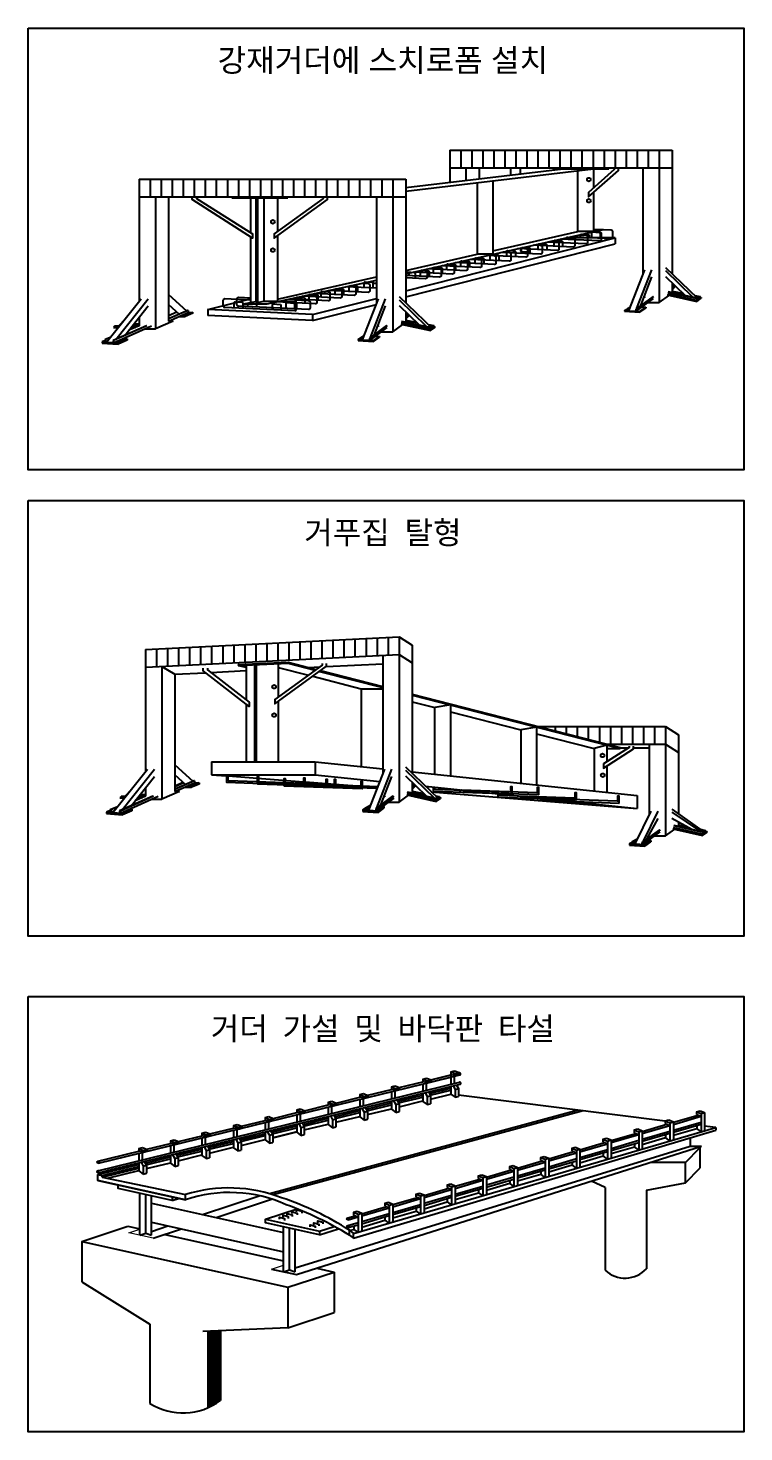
# Model space of a CAD drawing. Header units: millimetres. Extents: x 8626 to 77325, y 9583 to 52768.
# Drawn here: x 55289 to 77325, y 9583 to 52768 of the extents above; entities that cross this region are included whole.
import ezdxf
from ezdxf.enums import TextEntityAlignment as Align

# ---------------------------------------------------------------- set-up
doc = ezdxf.new("R2010")
doc.units = ezdxf.units.MM
doc.styles.add('T1', font='GulimChe.ttf')
doc.styles.add('TTLB-BIG', font='Gulim.ttf', dxfattribs={"height": 3})

msp = doc.modelspace()

# ---------------------------------------------------------------- linework, layer by layer
at = {"color": 4}
for p, q in [((68267, 49015), (75118, 49015)), ((68267, 49015), (68267, 48023)), ((68606, 49015), (68606, 48470)), ((68946, 49015), (68946, 48470)), ((69285, 49015), (69285, 48470)), ((69624, 49015), (69624, 48470)), ((69964, 49015), (69964, 48470)), ((70303, 49015), (70303, 48470)), ((70643, 49015), (70643, 48470)), ((70982, 49015), (70982, 48470)), ((71321, 49015), (71321, 48470)), ((71661, 49015), (71661, 48470)), ((72000, 49015), (72000, 48470)), ((72339, 49015), (72339, 48470)), ((72679, 49015), (72679, 48470)), ((73018, 49015), (73018, 48470)), ((73358, 49015), (73358, 48470)), ((73697, 49015), (73697, 48470)), ((74036, 49015), (74036, 48470)), ((74376, 49015), (74376, 48470)), ((74715, 49015), (74715, 48470)), ((75118, 49015), (75118, 45204)), ((66917, 47751), (72692, 48441)), ((66917, 47862), (71763, 48441)), ((68278, 48470), (75118, 48470)), ((68767, 48470), (68767, 48083)), ((69171, 48470), (69171, 48131)), ((70135, 48470), (70135, 48246)), ((70434, 48470), (70434, 48282)), ((71443, 48470), (71443, 48441)), ((71443, 48441), (73165, 48441)), ((72217, 46506), (72217, 48384)), ((72692, 48441), (72692, 47848)), ((73165, 48470), (73165, 48441)), ((74215, 48470), (74215, 45182)), ((74715, 48470), (74715, 44321)), ((58709, 48120), (66917, 48120)), ((58709, 48120), (58709, 44365)), ((59048, 48120), (59048, 47575)), ((59387, 48120), (59387, 47575)), ((59727, 48120), (59727, 47575)), ((60066, 48120), (60066, 47575)), ((60405, 48120), (60405, 47575)), ((60745, 48120), (60745, 47575)), ((61084, 48120), (61084, 47575)), ((61424, 48120), (61424, 47575)), ((61763, 48120), (61763, 47575)), ((62102, 48120), (62102, 47575)), ((62442, 48120), (62442, 47575)), ((62781, 48120), (62781, 47575)), ((63120, 48120), (63120, 47575)), ((63460, 48120), (63460, 47575)), ((63799, 48120), (63799, 47575)), ((64138, 48120), (64138, 47575)), ((64478, 48120), (64478, 47575)), ((64817, 48120), (64817, 47575)), ((65157, 48120), (65157, 47575)), ((65496, 48120), (65496, 47575)), ((65835, 48120), (65835, 47575)), ((66175, 48120), (66175, 47575)), ((66514, 48120), (66514, 47575)), ((66917, 48120), (66917, 44309)), ((69118, 48014), (69118, 45809)), ((69593, 48071), (69593, 45809)), ((58719, 47575), (66917, 47575)), ((59209, 47575), (59209, 43518)), ((59612, 47575), (59612, 43756)), ((61561, 47575), (61561, 47545)), ((61561, 47545), (63282, 47545)), ((62140, 47545), (62140, 46477)), ((62305, 47545), (62305, 44326)), ((62354, 47545), (62354, 44326)), ((62543, 47545), (62543, 44365)), ((62966, 47545), (62966, 46517)), ((63282, 47575), (63282, 47545)), ((66014, 47575), (66014, 44286)), ((66514, 47575), (66514, 43426)), ((72692, 47712), (72692, 46506)), ((62140, 46345), (62140, 44327)), ((62966, 46385), (62966, 44365)), ((66917, 45207), (73002, 46576)), ((66917, 44682), (73360, 46318)), ((69593, 45916), (72217, 46506)), ((73360, 46318), (71855, 46318)), ((72692, 46506), (72217, 46506)), ((72692, 46576), (73002, 46576)), ((73360, 46318), (73360, 46133)), ((66917, 44497), (73360, 46133)), ((66917, 45314), (69118, 45809)), ((69593, 45809), (69118, 45809)), ((74909, 45404), (75887, 44468)), ((62651, 44281), (66014, 45015)), ((62966, 44425), (66014, 45111)), ((73784, 44073), (74275, 45336)), ((74030, 44147), (74493, 45336)), ((74150, 44235), (74493, 45115)), ((74909, 45308), (75738, 44502)), ((74909, 45126), (75508, 44553)), ((75118, 44927), (75118, 44641)), ((59612, 44570), (60170, 44066)), ((66709, 44508), (67735, 43525)), ((74528, 44511), (73996, 44122)), ((74543, 44511), (74011, 44122)), ((74286, 44511), (74247, 44483)), ((74715, 44321), (75032, 44550)), ((74966, 44585), (75877, 44379)), ((74966, 44565), (75877, 44360)), ((74983, 44659), (75895, 44454)), ((74983, 44598), (75895, 44392)), ((74996, 44669), (75908, 44463)), ((75118, 44778), (75192, 44855)), ((75118, 44717), (75223, 44826)), ((75118, 44678), (75445, 44614)), ((75118, 44666), (75460, 44599)), ((75808, 44543), (75974, 44511)), ((75824, 44528), (75961, 44502)), ((75961, 44502), (75974, 44511)), ((75961, 44440), (75961, 44502)), ((75974, 44449), (75974, 44511)), ((75974, 44482), (76010, 44475)), ((57702, 43105), (58769, 44440)), ((57991, 43188), (58986, 44440)), ((58264, 43310), (58986, 44219)), ((59612, 44263), (59940, 43966)), ((60220, 44083), (60209, 44083)), ((60220, 44083), (60220, 44021)), ((60825, 44106), (62140, 44441)), ((64049, 43953), (60825, 44106)), ((60825, 44106), (60825, 43922)), ((61299, 44219), (61299, 44395)), ((61349, 44445), (62140, 44408)), ((63498, 44067), (61349, 44169)), ((61917, 44281), (62305, 44361)), ((61917, 44281), (62651, 44281)), ((62354, 44326), (62305, 44326)), ((62354, 44326), (62543, 44365)), ((62543, 44365), (62966, 44365)), ((63036, 44365), (63498, 44343)), ((63548, 44293), (63548, 44117)), ((64049, 43953), (66014, 44452)), ((64049, 43768), (66014, 44268)), ((65583, 43177), (66074, 44440)), ((65829, 43251), (66292, 44440)), ((65950, 43339), (66292, 44219)), ((66709, 44412), (67557, 43586)), ((66709, 44230), (67328, 43638)), ((73653, 44082), (73741, 44133)), ((73653, 44082), (74123, 44050)), ((73653, 44082), (73653, 44057)), ((73653, 44057), (74123, 44025)), ((73741, 44140), (73829, 44191)), ((73741, 44140), (73741, 44076)), ((73741, 44140), (73756, 44140)), ((73756, 44140), (73825, 44180)), ((73756, 44140), (73756, 44075)), ((73756, 44075), (73793, 44096)), ((73996, 44122), (73996, 44059)), ((73996, 44122), (74011, 44122)), ((74011, 44058), (74543, 44448)), ((74011, 44122), (74011, 44058)), ((74123, 44050), (74304, 44181)), ((74123, 44025), (74304, 44156)), ((74123, 44050), (74123, 44025)), ((74190, 44189), (74304, 44181)), ((74304, 44181), (74304, 44156)), ((74371, 44321), (74715, 44321)), ((75877, 44379), (76010, 44475)), ((75877, 44360), (76010, 44456)), ((75877, 44379), (75877, 44360)), ((75895, 44454), (75908, 44463)), ((75895, 44392), (75895, 44454)), ((75908, 44401), (75908, 44463)), ((75908, 44450), (75961, 44440)), ((75908, 44448), (75936, 44421)), ((76010, 44475), (76010, 44456)), ((58254, 43796), (58083, 43611)), ((58546, 43665), (58710, 43665)), ((58709, 43869), (58709, 43608)), ((59757, 43756), (59209, 43518)), ((59871, 44029), (59612, 43916)), ((59612, 43756), (59757, 43756)), ((59943, 43900), (60128, 43900)), ((59991, 43921), (60128, 43921)), ((60358, 44021), (60128, 43921)), ((60358, 44000), (60128, 43900)), ((60128, 43921), (60128, 43900)), ((60220, 44021), (60358, 44021)), ((60358, 44021), (60358, 44000)), ((64049, 43768), (60825, 43922)), ((64049, 43953), (64049, 43768)), ((66514, 43426), (66822, 43648)), ((66761, 43682), (67677, 43483)), ((66761, 43661), (67677, 43463)), ((66774, 43743), (67690, 43545)), ((66774, 43692), (67690, 43493)), ((66787, 43752), (67703, 43553)), ((66917, 44031), (66917, 43724)), ((66917, 43882), (66991, 43960)), ((66917, 43821), (67022, 43931)), ((66917, 43785), (67239, 43722)), ((66917, 43774), (67254, 43708)), ((67603, 43652), (67776, 43618)), ((67617, 43638), (67764, 43609)), ((67764, 43609), (67776, 43618)), ((67776, 43555), (67776, 43618)), ((57821, 43254), (57663, 43186)), ((57663, 43186), (57663, 43108)), ((57663, 43186), (57676, 43186)), ((57814, 43246), (57676, 43186)), ((57676, 43186), (57676, 43107)), ((58931, 43608), (57914, 43153)), ((57955, 43566), (57919, 43557)), ((57919, 43557), (58062, 43557)), ((57919, 43557), (57919, 43552)), ((57919, 43552), (58059, 43552)), ((58941, 43608), (57924, 43153)), ((57924, 43090), (59086, 43608)), ((57955, 43611), (58106, 43611)), ((57955, 43611), (57955, 43566)), ((57955, 43566), (58070, 43566)), ((58345, 43205), (58060, 43081)), ((58203, 43214), (58345, 43205)), ((58345, 43205), (58345, 43167)), ((58709, 43608), (58392, 43470)), ((58457, 43552), (58580, 43552)), ((58460, 43557), (58590, 43557)), ((58468, 43566), (58612, 43566)), ((58504, 43611), (58709, 43611)), ((58885, 43518), (59209, 43518)), ((65452, 43186), (65517, 43224)), ((65452, 43186), (65923, 43154)), ((65452, 43186), (65452, 43158)), ((65517, 43232), (65629, 43296)), ((65517, 43232), (65517, 43182)), ((65517, 43232), (65529, 43232)), ((65529, 43232), (65625, 43286)), ((65529, 43232), (65529, 43181)), ((65529, 43181), (65600, 43221)), ((66327, 43616), (65795, 43226)), ((65795, 43226), (65795, 43163)), ((65795, 43226), (65808, 43226)), ((66340, 43616), (65808, 43226)), ((65808, 43162), (66340, 43552)), ((65808, 43226), (65808, 43162)), ((65922, 43126), (66103, 43257)), ((65923, 43154), (66103, 43285)), ((65987, 43293), (66103, 43285)), ((66085, 43616), (66046, 43587)), ((66103, 43285), (66103, 43257)), ((66168, 43426), (66514, 43426)), ((67677, 43483), (67809, 43579)), ((67677, 43463), (67809, 43559)), ((67677, 43483), (67677, 43463)), ((67690, 43545), (67703, 43553)), ((67690, 43493), (67690, 43545)), ((67700, 43559), (67764, 43547)), ((67703, 43502), (67703, 43553)), ((67764, 43547), (67764, 43609)), ((67776, 43585), (67809, 43579)), ((67809, 43579), (67809, 43559)), ((57663, 43154), (57572, 43114)), ((57572, 43114), (58060, 43081)), ((57572, 43114), (57572, 43076)), ((57572, 43076), (58060, 43043)), ((57717, 43125), (57676, 43107)), ((57914, 43153), (57914, 43091)), ((57914, 43153), (57924, 43153)), ((57924, 43153), (57924, 43090)), ((58345, 43167), (58060, 43043)), ((58060, 43081), (58060, 43043)), ((65452, 43158), (65923, 43126)), ((65923, 43154), (65923, 43126)), ((58904, 33650), (66710, 34045)), ((59922, 33702), (59922, 33156)), ((60262, 33719), (60262, 33174)), ((60601, 33736), (60601, 33191)), ((60941, 33753), (60941, 33208)), ((61280, 33770), (61280, 33225)), ((61619, 33787), (61619, 33242)), ((61959, 33805), (61959, 33259)), ((62298, 33822), (62298, 33277)), ((62637, 33839), (62637, 33294)), ((62977, 33856), (62977, 33311)), ((63316, 33873), (63316, 33328)), ((63656, 33890), (63656, 33345)), ((63995, 33907), (63995, 33362)), ((64334, 33925), (64334, 33379)), ((64674, 33942), (64674, 33397)), ((65013, 33959), (65013, 33414)), ((65352, 33976), (65352, 33431)), ((65692, 33993), (65692, 33448)), ((66031, 34010), (66031, 33465)), ((66371, 34027), (66371, 33482)), ((66710, 34045), (66710, 33105)), ((66710, 34045), (67113, 33786)), ((67113, 33786), (67113, 29839)), ((58904, 33650), (58904, 29896)), ((58915, 33105), (66710, 33500)), ((59244, 33650), (59244, 33122)), ((59583, 33650), (59583, 33139)), ((61760, 33191), (63294, 33259)), ((63294, 33259), (63294, 33229)), ((63294, 33259), (64157, 33037)), ((66210, 33474), (66210, 29817)), ((66710, 33500), (67113, 33241)), ((59404, 33130), (59404, 29049)), ((59404, 33130), (59808, 32891)), ((59808, 32891), (60744, 32939)), ((59808, 32891), (59808, 29287)), ((60913, 32947), (61999, 33002)), ((61760, 33161), (63294, 33229)), ((61760, 33191), (61760, 33161)), ((61760, 33161), (61999, 33106)), ((61999, 33172), (61999, 32110)), ((62262, 33183), (62262, 30200)), ((62311, 33186), (62311, 30200)), ((62990, 33217), (62990, 32193)), ((62990, 33101), (63917, 32863)), ((63295, 33229), (64127, 33015)), ((63916, 33099), (64282, 33117)), ((64052, 32828), (65541, 32446)), ((64263, 32980), (66210, 32480)), ((64293, 33002), (66210, 32510)), ((64466, 33127), (66210, 33215)), ((66710, 33105), (66710, 28956)), ((65541, 32446), (65541, 30052)), ((65541, 32446), (66210, 32446)), ((61999, 31978), (61999, 30200)), ((62990, 32060), (62990, 30200)), ((67113, 32278), (73516, 30633)), ((67113, 32248), (73516, 30603)), ((67113, 32042), (67808, 31863)), ((68295, 31945), (67807, 31863)), ((67808, 29815), (67808, 31863)), ((68295, 31945), (68295, 29764)), ((68295, 31738), (70454, 31183)), ((70942, 31265), (70454, 31183)), ((70454, 31183), (70454, 29538)), ((70942, 31265), (70942, 29487)), ((70975, 31285), (74911, 31285)), ((71517, 31285), (71517, 31146)), ((71856, 31285), (71856, 31059)), ((72196, 31285), (72196, 30972)), ((72535, 31285), (72535, 30885)), ((72875, 31285), (72875, 30797)), ((73214, 31285), (73214, 30741)), ((73553, 31285), (73553, 30741)), ((73893, 31285), (73893, 30741)), ((74232, 31285), (74232, 30741)), ((74571, 31285), (74571, 30741)), ((74911, 31285), (74911, 30741)), ((74911, 31285), (75314, 31031)), ((70942, 31058), (72712, 30603)), ((73102, 30709), (72712, 30603)), ((73095, 30741), (74911, 30741)), ((73102, 30709), (73102, 30197)), ((74411, 30741), (74411, 28555)), ((74911, 30741), (74911, 27917)), ((74911, 30741), (75314, 30486)), ((75314, 31031), (75314, 28597)), ((72712, 30603), (72712, 29302)), ((73102, 30603), (73516, 30603)), ((73516, 30603), (73516, 30633)), ((73516, 30627), (73780, 30627)), ((73926, 30627), (74411, 30627)), ((57897, 28635), (58964, 29971)), ((58187, 28718), (59182, 29971)), ((59808, 30101), (60364, 29598)), ((60940, 30200), (60940, 29800)), ((60940, 30200), (64122, 30200)), ((60940, 29800), (64122, 29800)), ((60940, 29800), (61398, 29765)), ((64122, 30200), (64122, 29800)), ((64122, 30200), (66210, 29982)), ((64122, 29800), (66122, 29591)), ((65778, 28708), (66270, 29971)), ((66025, 28781), (66488, 29971)), ((66904, 30039), (67931, 29056)), ((66904, 29943), (67777, 29094)), ((67113, 29887), (74040, 29163)), ((73102, 30066), (73102, 29261)), ((58470, 28853), (59182, 29750)), ((58904, 29400), (58904, 29139)), ((59808, 29794), (60134, 29499)), ((60067, 29560), (59808, 29447)), ((60082, 29546), (59808, 29426)), ((60100, 29414), (60324, 29414)), ((60186, 29452), (60324, 29452)), ((60554, 29551), (60324, 29452)), ((60554, 29514), (60324, 29414)), ((60324, 29452), (60324, 29414)), ((60416, 29614), (60400, 29614)), ((60416, 29614), (60416, 29551)), ((60416, 29551), (60554, 29551)), ((60554, 29551), (60554, 29514)), ((61448, 29761), (63772, 29581)), ((63822, 29578), (66050, 29406)), ((66145, 28870), (66488, 29750)), ((66904, 29761), (67548, 29146)), ((67113, 29562), (67113, 29244)), ((67113, 29413), (67187, 29490)), ((67113, 29352), (67217, 29461)), ((67525, 29444), (74040, 28763)), ((59127, 29139), (58109, 28684)), ((58151, 29097), (58115, 29087)), ((58115, 29087), (58258, 29087)), ((58151, 29142), (58302, 29142)), ((58151, 29142), (58151, 29097)), ((58151, 29097), (58266, 29097)), ((58450, 29327), (58279, 29142)), ((58904, 29139), (58587, 29001)), ((58663, 29097), (58808, 29097)), ((58699, 29142), (58904, 29142)), ((58742, 29196), (58906, 29196)), ((59095, 29049), (59404, 29049)), ((59952, 29287), (59404, 29049)), ((59808, 29287), (59952, 29287)), ((66522, 29146), (65991, 28756)), ((66545, 29145), (66014, 28755)), ((66545, 29082), (66014, 28692)), ((66281, 29146), (66242, 29118)), ((66374, 28956), (66710, 28956)), ((66710, 28956), (67004, 29169)), ((66944, 29208), (67856, 29002)), ((66944, 29182), (67856, 28977)), ((66953, 29267), (67865, 29062)), ((66953, 29215), (67865, 29009)), ((66966, 29277), (67878, 29071)), ((67113, 29290), (67469, 29221)), ((67113, 29278), (67485, 29206)), ((67699, 29278), (74040, 28763)), ((67833, 29150), (67943, 29128)), ((67848, 29135), (67931, 29119)), ((67856, 29002), (67989, 29098)), ((67856, 28977), (67989, 29073)), ((67856, 29002), (67856, 28977)), ((67865, 29062), (67878, 29071)), ((67865, 29009), (67865, 29062)), ((67878, 29018), (67878, 29071)), ((67931, 29119), (67943, 29128)), ((67931, 29056), (67931, 29119)), ((67943, 29066), (67943, 29128)), ((67943, 29106), (67989, 29098)), ((67989, 29098), (67989, 29073)), ((74040, 29163), (74040, 28763)), ((57815, 28694), (57709, 28648)), ((57709, 28648), (58198, 28615)), ((57709, 28648), (57709, 28602)), ((57709, 28602), (58198, 28569)), ((58041, 28816), (57815, 28718)), ((57815, 28718), (57815, 28641)), ((57815, 28718), (57838, 28716)), ((58028, 28799), (57838, 28716)), ((57838, 28716), (57838, 28639)), ((57934, 28681), (57838, 28639)), ((58109, 28684), (58109, 28621)), ((58109, 28684), (58132, 28682)), ((58482, 28739), (58198, 28615)), ((58482, 28693), (58198, 28569)), ((58198, 28615), (58198, 28569)), ((58410, 28744), (58482, 28739)), ((58482, 28739), (58482, 28693)), ((65591, 28721), (65679, 28771)), ((65591, 28721), (66062, 28689)), ((65591, 28721), (65591, 28671)), ((65591, 28671), (66062, 28639)), ((65679, 28781), (65844, 28875)), ((65679, 28781), (65679, 28715)), ((65679, 28781), (65702, 28780)), ((65702, 28780), (65836, 28856)), ((65702, 28780), (65702, 28713)), ((65702, 28713), (65803, 28771)), ((65991, 28756), (65991, 28694)), ((65991, 28756), (66014, 28755)), ((66014, 28755), (66014, 28692)), ((66062, 28689), (66243, 28820)), ((66062, 28639), (66243, 28770)), ((66062, 28689), (66062, 28639)), ((66192, 28823), (66243, 28820)), ((66243, 28820), (66243, 28770)), ((73975, 27669), (74471, 28677)), ((74235, 27753), (74689, 28677)), ((75105, 28745), (76131, 28017)), ((75105, 28649), (75960, 28069)), ((74723, 28107), (74187, 27718)), ((74744, 28106), (74208, 27716)), ((74347, 27834), (74689, 28456)), ((74911, 27917), (75193, 28121)), ((75105, 28467), (75726, 28121)), ((75139, 28165), (76051, 27959)), ((75139, 28133), (76051, 27928)), ((75153, 28237), (76065, 28031)), ((75153, 28174), (76065, 27969)), ((75167, 28247), (76079, 28042)), ((75314, 28351), (75314, 28214)), ((75314, 28256), (75581, 28202)), ((75314, 28245), (75612, 28185)), ((75986, 28120), (76144, 28088)), ((76008, 28105), (76131, 28080)), ((76131, 28080), (76144, 28088)), ((76131, 28017), (76131, 28080)), ((76144, 28026), (76144, 28088)), ((73802, 27681), (73889, 27730)), ((73802, 27681), (74273, 27649)), ((73802, 27681), (73802, 27637)), ((73889, 27741), (74057, 27837)), ((73889, 27741), (73889, 27675)), ((73889, 27741), (73909, 27739)), ((73909, 27739), (74048, 27819)), ((73909, 27739), (73909, 27674)), ((73909, 27674), (74003, 27727)), ((74187, 27718), (74187, 27655)), ((74187, 27718), (74208, 27716)), ((74208, 27654), (74744, 28043)), ((74208, 27716), (74208, 27654)), ((74273, 27649), (74454, 27780)), ((74273, 27605), (74454, 27736)), ((74273, 27649), (74273, 27605)), ((74388, 27784), (74454, 27780)), ((74454, 27780), (74454, 27736)), ((74571, 27917), (74911, 27917)), ((76051, 27959), (76184, 28055)), ((76051, 27928), (76184, 28024)), ((76051, 27959), (76051, 27928)), ((76065, 28031), (76079, 28042)), ((76065, 27969), (76065, 28031)), ((76079, 27979), (76079, 28042)), ((76144, 28062), (76184, 28055)), ((76184, 28055), (76184, 28024)), ((73802, 27637), (74273, 27605)), ((57440, 17619), (68573, 20339)), ((57459, 17850), (68304, 20500)), ((66717, 20176), (67486, 20364)), ((67443, 20437), (67555, 20468)), ((67443, 20437), (67443, 20354)), ((67443, 20437), (67583, 20380)), ((67486, 20364), (67583, 20324)), ((67546, 20315), (68583, 20568)), ((67546, 20315), (67546, 20088)), ((67555, 20468), (67695, 20410)), ((67583, 20380), (67695, 20410)), ((67583, 20380), (67583, 20324)), ((67583, 20324), (67695, 20355)), ((67688, 20413), (68368, 20580)), ((67688, 20413), (68304, 20564)), ((67695, 20410), (67695, 20355)), ((68304, 20662), (68416, 20693)), ((68304, 20662), (68444, 20604)), ((68368, 20580), (68444, 20549)), ((68407, 20525), (68407, 20298)), ((68416, 20693), (68555, 20635)), ((68444, 20604), (68555, 20635)), ((68444, 20604), (68444, 20549)), ((68444, 20549), (68555, 20579)), ((68555, 20635), (68555, 20579)), ((68555, 20625), (68567, 20628)), ((64774, 19701), (65543, 19889)), ((65501, 19962), (65613, 19993)), ((65501, 19962), (65501, 19879)), ((65501, 19962), (65640, 19905)), ((65543, 19889), (65640, 19849)), ((65613, 19993), (65752, 19936)), ((65640, 19905), (65752, 19936)), ((65640, 19905), (65640, 19849)), ((65640, 19849), (65752, 19880)), ((65745, 19939), (66514, 20127)), ((65752, 19936), (65752, 19880)), ((66472, 20200), (66584, 20231)), ((66472, 20200), (66472, 20116)), ((66472, 20200), (66612, 20142)), ((66472, 20052), (66472, 19826)), ((66514, 20127), (66612, 20086)), ((66575, 20077), (66575, 19851)), ((66584, 20231), (66724, 20173)), ((66612, 20142), (66724, 20173)), ((66612, 20142), (66612, 20086)), ((66612, 20086), (66724, 20117)), ((66668, 19753), (67443, 19943)), ((66697, 19702), (67443, 19884)), ((66724, 20173), (66724, 20117)), ((67443, 20290), (67443, 20063)), ((67443, 19999), (67443, 19750)), ((67508, 20015), (67576, 19896)), ((67576, 19896), (67679, 19921)), ((67576, 19896), (67576, 19651)), ((67611, 20040), (67679, 19921)), ((67639, 19991), (68304, 20153)), ((67669, 19939), (68304, 20095)), ((67679, 19821), (68305, 19974)), ((67679, 19921), (67679, 19676)), ((68304, 19974), (68437, 19876)), ((68376, 20227), (68437, 20121)), ((68437, 20121), (68539, 20146)), ((68437, 20121), (68437, 19876)), ((68437, 19876), (68539, 19901)), ((68479, 20252), (68539, 20146)), ((68539, 20146), (68539, 19901)), ((74905, 19142), (68539, 19940)), ((72218, 19479), (62725, 16910)), ((72379, 19459), (62836, 16876)), ((63558, 19488), (63670, 19519)), ((63558, 19488), (63558, 19404)), ((63558, 19488), (63697, 19430)), ((63670, 19519), (63809, 19461)), ((63697, 19430), (63809, 19461)), ((63802, 19464), (64571, 19652)), ((63809, 19461), (63809, 19405)), ((64529, 19725), (64641, 19756)), ((64529, 19725), (64529, 19642)), ((64529, 19725), (64669, 19667)), ((64529, 19578), (64529, 19351)), ((64571, 19652), (64669, 19612)), ((64632, 19603), (64632, 19376)), ((64641, 19756), (64781, 19698)), ((64669, 19667), (64781, 19698)), ((64669, 19667), (64669, 19612)), ((64669, 19612), (64781, 19643)), ((64725, 19279), (65501, 19468)), ((64781, 19698), (64781, 19643)), ((65501, 19815), (65501, 19588)), ((65501, 19524), (65501, 19275)), ((65566, 19540), (65633, 19422)), ((65603, 19840), (65603, 19613)), ((65633, 19422), (65736, 19447)), ((65668, 19565), (65736, 19447)), ((65696, 19516), (66472, 19706)), ((65726, 19465), (66472, 19647)), ((65736, 19346), (66472, 19526)), ((65736, 19447), (65736, 19202)), ((66472, 19762), (66472, 19512)), ((66472, 19512), (66605, 19414)), ((66537, 19777), (66605, 19659)), ((66605, 19659), (66708, 19684)), ((66605, 19659), (66605, 19414)), ((66605, 19414), (66708, 19439)), ((66640, 19803), (66708, 19684)), ((66708, 19584), (67443, 19763)), ((66708, 19684), (66708, 19439)), ((67443, 19750), (67576, 19651)), ((67576, 19651), (67679, 19676)), ((75864, 19434), (75976, 19465)), ((75864, 19434), (75864, 19351)), ((75864, 19434), (76004, 19377)), ((75976, 19465), (76116, 19408)), ((61615, 19013), (61727, 19044)), ((61615, 19013), (61615, 18929)), ((61615, 19013), (61755, 18955)), ((61727, 19044), (61867, 18986)), ((61859, 18989), (62629, 19177)), ((62586, 19250), (62698, 19281)), ((62586, 19250), (62586, 19167)), ((62586, 19250), (62726, 19193)), ((62586, 19103), (62586, 18876)), ((62629, 19177), (62726, 19137)), ((62689, 19128), (62689, 18901)), ((62698, 19281), (62838, 19224)), ((62726, 19193), (62838, 19224)), ((62726, 19193), (62726, 19137)), ((62726, 19137), (62838, 19168)), ((62831, 19227), (63600, 19415)), ((62838, 19224), (62838, 19168)), ((63558, 19340), (63558, 19113)), ((63558, 19050), (63558, 18800)), ((63600, 19415), (63697, 19374)), ((63623, 19065), (63690, 18947)), ((63661, 19365), (63661, 19139)), ((63697, 19430), (63697, 19374)), ((63697, 19374), (63809, 19405)), ((63726, 19091), (63793, 18972)), ((63754, 19041), (64529, 19231)), ((63783, 18990), (64529, 19172)), ((63793, 18872), (64529, 19051)), ((64529, 19287), (64529, 19038)), ((64529, 19038), (64662, 18939)), ((64594, 19303), (64662, 19184)), ((64662, 19184), (64765, 19209)), ((64662, 19184), (64662, 18939)), ((64697, 19328), (64765, 19209)), ((64754, 19227), (65501, 19410)), ((64765, 19109), (65501, 19289)), ((64765, 19209), (64765, 18964)), ((65501, 19275), (65633, 19177)), ((65633, 19422), (65633, 19177)), ((65633, 19177), (65736, 19202)), ((74197, 18827), (74954, 19049)), ((74197, 18763), (75044, 19012)), ((74905, 19153), (75017, 19184)), ((74905, 19153), (74905, 19069)), ((74905, 19153), (75044, 19095)), ((74905, 19069), (75044, 19012)), ((75017, 19184), (75156, 19126)), ((75044, 19095), (75156, 19126)), ((75156, 19108), (75913, 19330)), ((75156, 19044), (76004, 19293)), ((75156, 18868), (76004, 19116)), ((75161, 19110), (75156, 19110)), ((75156, 18804), (76004, 19052)), ((75864, 19351), (76004, 19293)), ((76004, 19377), (76116, 19408)), ((59917, 18514), (60686, 18702)), ((60643, 18776), (60755, 18807)), ((60643, 18776), (60643, 18692)), ((60643, 18776), (60783, 18718)), ((60643, 18628), (60643, 18401)), ((60686, 18702), (60783, 18662)), ((60746, 18653), (60746, 18427)), ((60755, 18807), (60895, 18749)), ((60783, 18718), (60895, 18749)), ((60783, 18718), (60783, 18662)), ((60783, 18662), (60895, 18693)), ((60888, 18752), (61657, 18940)), ((60895, 18749), (60895, 18693)), ((61615, 18865), (61615, 18639)), ((61615, 18575), (61615, 18326)), ((61657, 18940), (61755, 18900)), ((61680, 18591), (61748, 18472)), ((61718, 18891), (61718, 18664)), ((61755, 18955), (61867, 18986)), ((61755, 18955), (61755, 18900)), ((61755, 18900), (61867, 18930)), ((61783, 18616), (61851, 18497)), ((61811, 18567), (62586, 18756)), ((61840, 18515), (62586, 18698)), ((61851, 18397), (62586, 18577)), ((61867, 18986), (61867, 18930)), ((62586, 18812), (62586, 18563)), ((62651, 18828), (62719, 18709)), ((62719, 18709), (62822, 18735)), ((62719, 18709), (62719, 18465)), ((62754, 18853), (62822, 18735)), ((62782, 18804), (63558, 18994)), ((62812, 18753), (63558, 18935)), ((62822, 18634), (63558, 18814)), ((63558, 18814), (62822, 18634)), ((62822, 18735), (62822, 18490)), ((63558, 18800), (63690, 18702)), ((63690, 18947), (63793, 18972)), ((63690, 18947), (63690, 18702)), ((63690, 18702), (63793, 18727)), ((63793, 18972), (63793, 18727)), ((64662, 18939), (64765, 18964)), ((65312, 15687), (76465, 18946)), ((65312, 15538), (76465, 18867)), ((72986, 18590), (73097, 18621)), ((72986, 18590), (72986, 18506)), ((72986, 18590), (73125, 18532)), ((73097, 18621), (73237, 18563)), ((73237, 18545), (73994, 18767)), ((73237, 18481), (74085, 18730)), ((73945, 18871), (74057, 18902)), ((73945, 18871), (73945, 18788)), ((73945, 18871), (74085, 18814)), ((73945, 18788), (74085, 18730)), ((74057, 18902), (74197, 18845)), ((74085, 18814), (74197, 18845)), ((74197, 18586), (75044, 18835)), ((74197, 18522), (75044, 18771)), ((74912, 18628), (74197, 18418)), ((74912, 18628), (75044, 18530)), ((75871, 18910), (75156, 18700)), ((75671, 18630), (75671, 18370)), ((75871, 18910), (76004, 18811)), ((76465, 18946), (76116, 18990)), ((76465, 18946), (76465, 18867)), ((58701, 18301), (58813, 18332)), ((58701, 18301), (58840, 18243)), ((58701, 18301), (58701, 18217)), ((58701, 18153), (58701, 17927)), ((58743, 18228), (58840, 18188)), ((58804, 18179), (58804, 17952)), ((58813, 18332), (58952, 18274)), ((58840, 18243), (58952, 18274)), ((58840, 18243), (58840, 18188)), ((58840, 18188), (58952, 18218)), ((58945, 18277), (59714, 18465)), ((58952, 18274), (58952, 18218)), ((59672, 18538), (59784, 18569)), ((59672, 18538), (59672, 18455)), ((59672, 18538), (59812, 18481)), ((59672, 18391), (59672, 18164)), ((59714, 18465), (59812, 18425)), ((59775, 18416), (59775, 18189)), ((59784, 18569), (59924, 18512)), ((59812, 18481), (59924, 18512)), ((59812, 18481), (59812, 18425)), ((59812, 18425), (59924, 18456)), ((59840, 18141), (59908, 18022)), ((59868, 18092), (60643, 18281)), ((59897, 18041), (60643, 18223)), ((59924, 18512), (59924, 18456)), ((60643, 18337), (60643, 18088)), ((60708, 18353), (60776, 18235)), ((60776, 18235), (60879, 18260)), ((60776, 18235), (60776, 17990)), ((60811, 18378), (60879, 18260)), ((60839, 18329), (61615, 18519)), ((60869, 18278), (61615, 18460)), ((60879, 18160), (61615, 18339)), ((60879, 18260), (60879, 18015)), ((61615, 18326), (61748, 18227)), ((61748, 18472), (61851, 18497)), ((61748, 18472), (61748, 18227)), ((61748, 18227), (61851, 18252)), ((61851, 18497), (61851, 18252)), ((62586, 18563), (62719, 18465)), ((62719, 18465), (62822, 18490)), ((63512, 14627), (75671, 18370)), ((63557, 14421), (76020, 18370)), ((71318, 17982), (72075, 18205)), ((71318, 17919), (72166, 18167)), ((72026, 18308), (72138, 18339)), ((72026, 18308), (72026, 18225)), ((72026, 18308), (72166, 18251)), ((72026, 18225), (72166, 18167)), ((72138, 18339), (72278, 18282)), ((72166, 18251), (72278, 18282)), ((72278, 18264), (73035, 18486)), ((72278, 18200), (73125, 18449)), ((72278, 18023), (73125, 18272)), ((72278, 17959), (73125, 18208)), ((72986, 18506), (73125, 18449)), ((73125, 18532), (73237, 18563)), ((73237, 18305), (74085, 18553)), ((73237, 18241), (74085, 18489)), ((73952, 18347), (73237, 18137)), ((73952, 18347), (74085, 18248)), ((75530, 17874), (75968, 18317)), ((75671, 18370), (76020, 18370)), ((75968, 18317), (75851, 18317)), ((75968, 18317), (75968, 17692)), ((57442, 17499), (58701, 17807)), ((57570, 17472), (58701, 17748)), ((58701, 17863), (58701, 17613)), ((58766, 17879), (58833, 17760)), ((58766, 17879), (58833, 17760)), ((58833, 17760), (58936, 17785)), ((58833, 17760), (58936, 17785)), ((58833, 17760), (58833, 17515)), ((58868, 17904), (58936, 17785)), ((58868, 17904), (58936, 17785)), ((58897, 17855), (59672, 18044)), ((58926, 17803), (59672, 17986)), ((58936, 17685), (59672, 17865)), ((58936, 17785), (58936, 17540)), ((59672, 18100), (59672, 17851)), ((59672, 17851), (59805, 17752)), ((59737, 18116), (59805, 17997)), ((59805, 17997), (59908, 18022)), ((59805, 17997), (59805, 17752)), ((59805, 17752), (59908, 17778)), ((59908, 17922), (60643, 18102)), ((59908, 18022), (59908, 17778)), ((60643, 18088), (60776, 17990)), ((60776, 17990), (60879, 18015)), ((70107, 17745), (70219, 17776)), ((70107, 17745), (70107, 17662)), ((70107, 17745), (70246, 17688)), ((70219, 17776), (70358, 17719)), ((70246, 17688), (70358, 17719)), ((70358, 17701), (71115, 17923)), ((70358, 17637), (71206, 17886)), ((70358, 17460), (71206, 17709)), ((71066, 18027), (71178, 18058)), ((71066, 18027), (71066, 17943)), ((71066, 18027), (71206, 17969)), ((71066, 17943), (71206, 17886)), ((71178, 18058), (71318, 18000)), ((71206, 17969), (71318, 18000)), ((71318, 17742), (72166, 17990)), ((71318, 17678), (72166, 17926)), ((72033, 17784), (71318, 17574)), ((72033, 17784), (72166, 17685)), ((72992, 18065), (72278, 17855)), ((72992, 18065), (73125, 17967)), ((75530, 17874), (74452, 17874)), ((75530, 17249), (75530, 17874)), ((57442, 17320), (57442, 17499)), ((57442, 17499), (57571, 17472)), ((57571, 17423), (58702, 17700)), ((57571, 17423), (57571, 17472)), ((57571, 17423), (60136, 16882)), ((57730, 17390), (58701, 17627)), ((58701, 17613), (58833, 17515)), ((58833, 17515), (58936, 17540)), ((68439, 17138), (69196, 17360)), ((68439, 17074), (69287, 17323)), ((69147, 17464), (69259, 17495)), ((69147, 17464), (69147, 17380)), ((69147, 17464), (69287, 17406)), ((69147, 17380), (69287, 17323)), ((69259, 17495), (69399, 17437)), ((69287, 17406), (69399, 17437)), ((69399, 17419), (70156, 17642)), ((69399, 17356), (70246, 17604)), ((69399, 17179), (70246, 17427)), ((69399, 17115), (70246, 17363)), ((70107, 17662), (70246, 17604)), ((70358, 17396), (71206, 17645)), ((71073, 17502), (70358, 17292)), ((71073, 17502), (71206, 17404)), ((73057, 17103), (72629, 17296)), ((75530, 17249), (75968, 17692)), ((58729, 15828), (58729, 16923)), ((58913, 15693), (58913, 16882)), ((59084, 15634), (59084, 16844)), ((60136, 16721), (60136, 16882)), ((60664, 16272), (62408, 16848)), ((67228, 16901), (67340, 16932)), ((67228, 16901), (67228, 16817)), ((67228, 16901), (67368, 16843)), ((67340, 16932), (67480, 16874)), ((67368, 16843), (67480, 16874)), ((67480, 16857), (68237, 17079)), ((67480, 16793), (68327, 17041)), ((67480, 16616), (68327, 16864)), ((68188, 17182), (68300, 17213)), ((68188, 17182), (68188, 17099)), ((68188, 17182), (68327, 17125)), ((68188, 17099), (68327, 17041)), ((68300, 17213), (68439, 17156)), ((68327, 17125), (68439, 17156)), ((68439, 16897), (69287, 17146)), ((68439, 16833), (69287, 17082)), ((68439, 16729), (69154, 16939)), ((69154, 16939), (69287, 16841)), ((70114, 17221), (69399, 17011)), ((70114, 17221), (70246, 17122)), ((73057, 17103), (73057, 14559)), ((74322, 17017), (75530, 17249)), ((74322, 17017), (74322, 14602)), ((58729, 15633), (58729, 16836)), ((59084, 16623), (63157, 15718)), ((59723, 16703), (59922, 16768)), ((61077, 16180), (62787, 16746)), ((62602, 16123), (63572, 16444)), ((65561, 16294), (66318, 16516)), ((65561, 16230), (66408, 16478)), ((66269, 16619), (66380, 16650)), ((66269, 16619), (66269, 16536)), ((66269, 16619), (66408, 16562)), ((66269, 16536), (66408, 16478)), ((66380, 16650), (66520, 16593)), ((66408, 16562), (66520, 16593)), ((66520, 16575), (67277, 16797)), ((66520, 16511), (67368, 16760)), ((66520, 16334), (67368, 16583)), ((66520, 16270), (67368, 16519)), ((67228, 16817), (67368, 16760)), ((67480, 16552), (68327, 16801)), ((67480, 16448), (68195, 16658)), ((68195, 16658), (68327, 16559)), ((59084, 16033), (63157, 15127)), ((65136, 16171), (65358, 16234)), ((65136, 15930), (65449, 16020)), ((65142, 16109), (65449, 16197)), ((65309, 16338), (65421, 16369)), ((65309, 16338), (65309, 16254)), ((65309, 16338), (65449, 16280)), ((65309, 16254), (65449, 16197)), ((65421, 16369), (65561, 16311)), ((65449, 16280), (65561, 16311)), ((65561, 16053), (66408, 16301)), ((65561, 15989), (66408, 16238)), ((65561, 15885), (66275, 16095)), ((66275, 16095), (66408, 15996)), ((66520, 16167), (67235, 16376)), ((67235, 16376), (67368, 16278)), ((56941, 15442), (58358, 15911)), ((56941, 15442), (58358, 15911)), ((58358, 15911), (58729, 15828)), ((58358, 15911), (58729, 15828)), ((58729, 15633), (58913, 15693)), ((58913, 15693), (59084, 15634)), ((59084, 15750), (59596, 15919)), ((59141, 15541), (60008, 15827)), ((59495, 15658), (63157, 14844)), ((63157, 14509), (63157, 15890)), ((63341, 14570), (63341, 15849)), ((63512, 14511), (63512, 15811)), ((64263, 15754), (64716, 15904)), ((64263, 15644), (64841, 15835)), ((65142, 15868), (65449, 15956)), ((65179, 15785), (65316, 15813)), ((65179, 15785), (65312, 15687)), ((65179, 15636), (65179, 15785)), ((65179, 15636), (65312, 15538)), ((65312, 15538), (65312, 15687)), ((65316, 15813), (65449, 15715)), ((56941, 15442), (63290, 14031)), ((56941, 15442), (56941, 14197)), ((56941, 15442), (63290, 14031)), ((62783, 14593), (63557, 14421)), ((63157, 14509), (63341, 14570)), ((63290, 14031), (64708, 14499)), ((63341, 14570), (63512, 14511)), ((64177, 14617), (64708, 14499)), ((64708, 14499), (64708, 13254)), ((64708, 14499), (64708, 13254)), ((56941, 14197), (59040, 12898)), ((63290, 14031), (63290, 12786)), ((63290, 12786), (64708, 13254)), ((59040, 12898), (59040, 10459)), ((63290, 12786), (60671, 12667)), ((60822, 12674), (60822, 10326)), ((60869, 12676), (60869, 10346)), ((60910, 12679), (60910, 10366)), ((60957, 12681), (60957, 10389)), ((61001, 12683), (61001, 10413)), ((61049, 12684), (61049, 10440)), ((61096, 12687), (61096, 10469)), ((61137, 12690), (61137, 10495)), ((61187, 12694), (61187, 10529)), ((61209, 12692), (61209, 10545))]:
    msp.add_line(p, q, dxfattribs=at)
at = {"color": 4, "lineweight": 0}
for p, q in [((68305, 19974), (67679, 19821)), ((68437, 19876), (68305, 19974)), ((68539, 19901), (68437, 19876)), ((68539, 19940), (68539, 19901)), ((66472, 19526), (65736, 19346)), ((66472, 19512), (66472, 19526)), ((66605, 19414), (66472, 19512)), ((66708, 19439), (66605, 19414)), ((67443, 19763), (66708, 19584)), ((66708, 19584), (66708, 19439)), ((67443, 19750), (67443, 19763)), ((67576, 19651), (67443, 19750)), ((67679, 19676), (67576, 19651)), ((67679, 19821), (67679, 19676)), ((64529, 19051), (63793, 18872)), ((64529, 19038), (64529, 19051)), ((64662, 18939), (64529, 19038)), ((65501, 19289), (64765, 19109)), ((64765, 19109), (64765, 18964)), ((65501, 19275), (65501, 19289)), ((65633, 19177), (65501, 19275)), ((65736, 19202), (65633, 19177)), ((65736, 19346), (65736, 19202)), ((62586, 18577), (61851, 18397)), ((62586, 18563), (62586, 18577)), ((62822, 18634), (62822, 18490)), ((63558, 18800), (63558, 18814)), ((63690, 18702), (63558, 18800)), ((63793, 18727), (63690, 18702)), ((63793, 18872), (63793, 18727)), ((64765, 18964), (64662, 18939)), ((61615, 18339), (60879, 18160)), ((60879, 18160), (60879, 18015)), ((61615, 18326), (61615, 18339)), ((61748, 18227), (61615, 18326)), ((61851, 18252), (61748, 18227)), ((61851, 18397), (61851, 18252)), ((62719, 18465), (62586, 18563)), ((62822, 18490), (62719, 18465)), ((59672, 17865), (58936, 17685)), ((59672, 17851), (59672, 17865)), ((59805, 17752), (59672, 17851)), ((59908, 17778), (59805, 17752)), ((60643, 18102), (59908, 17922)), ((59908, 17922), (59908, 17778)), ((60643, 18088), (60643, 18102)), ((60776, 17990), (60643, 18088)), ((60879, 18015), (60776, 17990)), ((58701, 17613), (58701, 17627)), ((58833, 17515), (58701, 17613)), ((58936, 17540), (58833, 17515)), ((58936, 17685), (58936, 17540)), ((65136, 16171), (65358, 16234)), ((65358, 16234), (65309, 16254)), ((65421, 16369), (65561, 16311)), ((65561, 16311), (65449, 16280)), ((65449, 16020), (65449, 16197)), ((58393, 15707), (58729, 15818)), ((59141, 15541), (58393, 15707)), ((58729, 15818), (58729, 15828)), ((58729, 15828), (58729, 15818)), ((56941, 15442), (63290, 14031)), ((62783, 14593), (63157, 14716))]:
    msp.add_line(p, q, dxfattribs=at)
for points in [[(55289, 52768), (77325, 52768), (77325, 39176), (55289, 39176)], [(55289, 38238), (77325, 38238), (77325, 24838), (55289, 24838)], [(55289, 22982), (77325, 22982), (77325, 9583), (55289, 9583)]]:
    msp.add_lwpolyline(points, close=True)
at = {"color": 4}
for points in [[(73328, 48470), (73328, 48422), (72541, 47713), (72541, 47580), (73462, 48386), (73462, 48470)], [(60475, 47575), (60475, 47527), (62195, 46442), (62195, 46310), (60341, 47491), (60341, 47575)], [(64369, 47575), (64369, 47527), (62862, 46442), (62862, 46310), (64503, 47491), (64503, 47575)], [(71538, 46247), (71538, 46172)], [(71957, 46341), (71957, 46318)], [(69451, 45777), (69451, 45777)], [(69714, 45837), (69714, 45764)], [(69969, 45863), (69969, 45894)], [(70232, 45953), (70232, 45851)], [(70850, 46088), (70850, 46092)], [(71113, 46151), (71113, 46076)], [(71275, 46185), (71275, 46188)], [(67853, 45418), (67853, 45347)], [(68294, 45517), (68294, 45446)], [(68489, 45550), (68489, 45561)], [(68753, 45620), (68753, 45537)], [(69002, 45649), (69002, 45676)], [(69265, 45736), (69265, 45636)], [(67010, 45228), (67010, 45153)], [(67160, 45259), (67160, 45262)], [(67423, 45321), (67423, 45247)], [(63980, 44571), (63980, 44506)], [(64148, 44600), (64148, 44608)], [(64411, 44665), (64411, 44587)], [(64611, 44692), (64611, 44709)], [(64874, 44766), (64874, 44679)], [(66014, 44765), (65074, 44810)], [(60220, 44083), (59612, 43819)], [(60209, 44083), (59612, 43824)], [(62056, 44199), (62056, 44281)], [(62320, 44281), (62320, 44186)], [(63553, 44478), (63553, 44424)], [(59612, 43756), (60220, 44021)], [(60809, 33075), (60809, 33028), (62098, 32034), (62098, 31901), (60675, 32992), (60675, 33075)], [(64343, 33219), (64343, 33171), (62884, 32116), (62884, 31984), (64477, 33135), (64477, 33219)], [(73792, 30683), (73792, 30635), (73002, 30133), (73002, 30001), (73926, 30599), (73926, 30683)], [(60416, 29614), (59808, 29350)], [(60400, 29614), (59808, 29357)], [(59808, 29287), (60416, 29551)], [(63772, 29482), (63772, 29480)], [(59149, 29138), (58132, 28682), (58132, 28620), (59294, 29138)], [(68304, 20662), (68304, 20514), (68304, 20273)], [(57455, 17558), (57897, 17666), (68588, 20279)], [(68304, 20209), (68304, 19974)], [(75044, 19095), (75044, 19039), (75044, 18530)], [(75156, 19126), (75156, 19070), (75156, 18563)], [(75871, 19013), (75871, 18910)], [(76004, 19377), (76004, 19321), (76004, 18811)], [(76116, 19408), (76116, 19352), (76116, 18844)], [(74085, 18814), (74085, 18758), (74085, 18248)], [(74197, 18845), (74197, 18789), (74197, 18281)], [(74912, 18732), (74912, 18628)], [(57440, 17909), (57771, 17990), (58743, 18228)], [(72166, 18251), (72166, 18195), (72166, 17685)], [(72278, 18282), (72278, 18226), (72278, 17718)], [(72992, 18169), (72992, 18065)], [(73125, 18532), (73125, 18476), (73125, 17967)], [(73237, 18563), (73237, 18507), (73237, 18000)], [(73952, 18450), (73952, 18347)], [(70358, 17719), (70358, 17663), (70358, 17155)], [(71206, 17969), (71206, 17913), (71206, 17404)], [(71318, 18000), (71318, 17944), (71318, 17437)], [(72033, 17887), (72033, 17784)], [(69287, 17406), (69287, 17350), (69287, 16841)], [(69399, 17437), (69399, 17381), (69399, 16874)], [(70114, 17325), (70114, 17221)], [(70246, 17688), (70246, 17632), (70246, 17122)], [(71073, 17606), (71073, 17502)], [(67368, 16843), (67368, 16788), (67368, 16278)], [(67480, 16874), (67480, 16818), (67480, 16311)], [(68327, 17125), (68327, 17069), (68327, 16559)], [(68439, 17156), (68439, 17100), (68439, 16592)], [(69154, 17043), (69154, 16939)], [(63557, 16352), (63557, 16411), (63712, 16371), (63712, 16316)], [(66408, 16562), (66408, 16506), (66408, 15996)], [(66520, 16593), (66520, 16537), (66520, 16029)], [(67235, 16480), (67235, 16376)], [(68195, 16762), (68195, 16658)], [(63028, 16125), (63028, 16184), (63183, 16144), (63183, 16089)], [(63143, 16187), (63143, 16247), (63298, 16207), (63298, 16152)], [(63268, 16246), (63268, 16305), (63423, 16265), (63423, 16210)], [(63420, 16298), (63420, 16357), (63575, 16317), (63575, 16262)], [(64084, 15958), (64084, 16017), (64239, 15977), (64239, 15922)], [(64209, 16016), (64209, 16075), (64364, 16035), (64364, 15980)], [(65449, 16280), (65449, 16225), (65449, 15715)], [(65561, 16311), (65561, 16255), (65561, 15748)], [(66275, 16199), (66275, 16095)], [(63970, 15895), (63970, 15955), (64124, 15914), (64124, 15859)], [(65316, 15917), (65316, 15813)]]:
    msp.add_lwpolyline(points, dxfattribs=at)
for points in [[(71379, 46211), (71579, 46201, -0.414214), (71629, 46151), (71629, 45976, -0.414214), (71579, 45926), (70370, 45984)], [(71846, 46316), (72065, 46306, -0.414214), (72115, 46256), (72115, 46080, -0.414214), (72065, 46030), (70837, 46089)], [(72274, 46412), (72460, 46403, -0.414214), (72510, 46353), (72510, 46178, -0.414214), (72460, 46128), (71265, 46185)], [(71479, 46058), (71479, 46209, -0.414214), (71509, 46239), (71712, 46226, -0.414214), (71742, 46196), (71742, 46045)], [(72681, 46504), (72885, 46494, -0.414214), (72935, 46444), (72935, 46268, -0.414214), (72885, 46218), (71672, 46277)], [(71876, 46318, -0.308003), (71904, 46337), (72107, 46324, -0.154706), (72124, 46318, -0.154706)], [(72995, 46575), (73225, 46563, -0.414214), (73275, 46513), (73275, 46338, -0.414214), (73225, 46288), (71985, 46347)], [(72299, 46318), (72299, 46398, -0.414214), (72329, 46428), (72532, 46414, -0.414214), (72562, 46384), (72562, 46318)], [(72638, 46318), (72638, 46467, -0.414214), (72668, 46497), (72871, 46484, -0.414214), (72901, 46454), (72901, 46318)], [(69458, 45779), (69640, 45770, -0.414214), (69690, 45720), (69690, 45544, -0.414214), (69640, 45494), (68449, 45552)], [(69911, 45881), (70100, 45872, -0.414214), (70150, 45822), (70150, 45646, -0.414214), (70100, 45596), (68902, 45654)], [(70458, 46004), (70612, 45996, -0.414214), (70662, 45946), (70662, 45771, -0.414214), (70612, 45721), (69448, 45777)], [(69513, 45624), (69513, 45776, -0.414214), (69543, 45806), (69746, 45792, -0.414214), (69776, 45762), (69776, 45612)], [(70866, 46096), (71061, 46086, -0.414214), (71111, 46036), (71111, 45861, -0.414214), (71061, 45811), (69857, 45869)], [(70025, 45749), (70025, 45900, -0.414214), (70055, 45930), (70259, 45917, -0.414214), (70289, 45887), (70289, 45736)], [(70718, 46063), (70718, 45904, -0.414214), (70688, 45874), (70485, 45887, -0.414214), (70455, 45917), (70455, 46003)], [(70475, 45839), (70475, 45990, -0.414214), (70505, 46020), (70708, 46007, -0.414214), (70738, 45977), (70738, 45826)], [(70992, 45954), (70992, 46105, -0.414214), (71022, 46135), (71226, 46122, -0.414214), (71256, 46092), (71256, 45941)], [(67745, 45394), (67956, 45383, -0.414214), (68006, 45333), (68006, 45158, -0.414214), (67956, 45108), (66917, 45158)], [(68160, 45487), (68357, 45478, -0.414214), (68407, 45428), (68407, 45252, -0.414214), (68357, 45202), (67151, 45260)], [(68605, 45587), (68770, 45579, -0.414214), (68820, 45529), (68820, 45353, -0.414214), (68770, 45303), (67595, 45360)], [(67771, 45230), (67771, 45381, -0.414214), (67801, 45411), (68004, 45398, -0.414214), (68034, 45368), (68034, 45217)], [(69045, 45686), (69200, 45678, -0.414214), (69250, 45628), (69250, 45453, -0.414214), (69200, 45403), (68035, 45459)], [(68184, 45331), (68184, 45483, -0.414214), (68214, 45513), (68417, 45499, -0.414214), (68447, 45469), (68447, 45319)], [(68614, 45431), (68614, 45582, -0.414214), (68644, 45612), (68847, 45599, -0.414214), (68877, 45569), (68877, 45418)], [(69054, 45523), (69054, 45674, -0.414214), (69084, 45704), (69287, 45690, -0.414214), (69317, 45660), (69317, 45510)], [(65581, 44921), (65758, 44912, -0.414214), (65808, 44862), (65808, 44686, -0.414214), (65758, 44636), (64546, 44695)], [(65635, 44783), (65635, 44934, -0.414214), (65665, 44964), (65868, 44951, -0.414214), (65898, 44921), (65898, 44770)], [(66014, 44909), (65947, 44913, -0.414214), (65917, 44943), (65917, 44994)], [(67481, 45334), (67527, 45332, -0.414214), (67577, 45282), (67577, 45106, -0.414214), (67527, 45056), (66917, 45086)], [(66940, 45084), (66940, 45236, -0.414214), (66970, 45266), (67174, 45252, -0.414214), (67204, 45222), (67204, 45072)], [(67370, 45136), (67370, 45287, -0.414214), (67400, 45317), (67603, 45304, -0.414214), (67633, 45274), (67633, 45123)], [(63274, 44417), (63918, 44386, -0.414214), (63968, 44336), (63968, 44160, -0.414214), (63918, 44110), (61769, 44213, -0.414214), (61719, 44263), (61719, 44438, -0.414214), (61769, 44488), (62140, 44471)], [(63964, 44568), (64132, 44560, -0.414214), (64182, 44510), (64182, 44334, -0.414214), (64132, 44284), (62930, 44342)], [(64387, 44660), (64532, 44653, -0.414214), (64582, 44603), (64582, 44427, -0.414214), (64532, 44377), (63352, 44434)], [(63545, 44312), (63545, 44463, -0.414214), (63575, 44493), (63779, 44480, -0.414214), (63809, 44450), (63809, 44299)], [(64772, 44744), (64900, 44738, -0.414214), (64950, 44688), (64950, 44512, -0.414214), (64900, 44462), (63738, 44518)], [(63946, 44405), (63946, 44557, -0.414214), (63976, 44587), (64179, 44573, -0.414214), (64209, 44543), (64209, 44393)], [(65152, 44827), (65327, 44819, -0.414214), (65377, 44769), (65377, 44593, -0.414214), (65327, 44543), (64118, 44601)], [(64314, 44490), (64314, 44642, -0.414214), (64344, 44672), (64547, 44658, -0.414214), (64577, 44628), (64577, 44478)], [(64741, 44571), (64741, 44722, -0.414214), (64771, 44752), (64974, 44739, -0.414214), (65004, 44709), (65004, 44558)], [(65171, 44665), (65171, 44816, -0.414214), (65201, 44846), (65405, 44832, -0.414214), (65435, 44802), (65435, 44652)], [(61636, 44156), (61636, 44319, -0.414214), (61666, 44349), (61870, 44336, -0.414214), (61900, 44306), (61900, 44143)], [(62812, 44100), (62812, 44251, -0.414214), (62842, 44281), (63045, 44267, -0.414214), (63075, 44237), (63075, 44087)], [(63231, 44143), (63231, 44294, -0.414214), (63261, 44324), (63465, 44310, -0.414214), (63495, 44280), (63495, 44130)], [(66060, 29432), (64514, 29488, -0.403704), (64504, 29498), (64504, 29655), (64454, 29655), (64454, 29450, 0.403704), (64464, 29440), (66041, 29383)], [(67763, 29419), (67763, 29307, 0.403704), (67773, 29297), (70176, 29210, 0.424801), (70187, 29220), (70187, 29425), (70137, 29425), (70137, 29272, -0.424801), (70126, 29262), (67823, 29345, -0.403704), (67813, 29355), (67813, 29414)], [(68585, 29334), (68585, 29284, 0.403704), (68595, 29274), (70999, 29187, 0.424801), (71009, 29197), (71009, 29402), (70959, 29402), (70959, 29249, -0.424801), (70949, 29239), (68645, 29322, -0.288026), (68636, 29328, -0.288026)], [(69747, 29212), (69747, 29123, 0.403704), (69757, 29113), (72160, 29027, 0.424801), (72170, 29037), (72170, 29241), (72120, 29241), (72120, 29088, -0.424801), (72110, 29078), (69807, 29161, -0.403704), (69797, 29171), (69797, 29207)], [(71064, 29075), (71064, 29025, 0.403704), (71073, 29015), (73477, 28929, 0.424801), (73487, 28939), (73487, 29144), (73437, 29144), (73437, 28991, -0.424801), (73427, 28981), (71123, 29064, -0.273814), (71115, 29069, -0.273814)], [(65180, 15788, 0.06429), (63092, 16786, 0.169302), (60136, 16882)], [(65179, 15636, 0.050159), (63237, 16572, 0.190821), (60136, 16721)]]:
    msp.add_lwpolyline(points, format="xyb", dxfattribs=at)
for points in [[(63772, 29542, -0.424801), (63762, 29532), (61458, 29615, -0.403704), (61448, 29625), (61448, 29782), (61398, 29782), (61398, 29577, 0.403704), (61408, 29567), (63812, 29480, 0.424801), (63822, 29490), (63822, 29695), (63772, 29695)], [(64712, 29499, -0.424801), (64702, 29489), (62398, 29572, -0.403704), (62389, 29582), (62389, 29739), (62339, 29739), (62339, 29534, 0.403704), (62348, 29524), (64752, 29437, 0.424801), (64762, 29447), (64762, 29652), (64712, 29652)], [(65535, 29437, -0.424801), (65525, 29427), (63222, 29510, -0.403704), (63212, 29520), (63212, 29678), (63162, 29678), (63162, 29472, 0.403704), (63172, 29462), (65575, 29376, 0.424801), (65585, 29386), (65585, 29590), (65535, 29590)]]:
    msp.add_lwpolyline(points, format="xyb", close=True, dxfattribs=at)
for points in [[(60136, 16721), (57442, 17320)], [(59723, 16703), (58062, 17072), (58062, 17182), (59723, 16813)], [(64263, 15644), (62602, 16013), (62602, 16123), (64263, 15754)]]:
    msp.add_lwpolyline(points, close=True, dxfattribs=at)
for centre, radius in [((72552, 48109), 57), ((72552, 47456), 57), ((62826, 46807), 57), ((62826, 45937), 57), ((62863, 32505), 57), ((62863, 31635), 57), ((72972, 30394), 57), ((72981, 29784), 57), ((57451, 17880), 31.2), ((57451, 17589), 31.2), ((65137, 16140), 31.2), ((65137, 15899), 31.2)]:
    msp.add_circle(centre, radius, dxfattribs=at)
for centre, radius, start, end in [((61349, 44395), 50, 90, 180), ((61349, 44219), 50, 180, 270), ((63498, 44293), 50, 0, 90), ((63498, 44117), 50, 270, 0), ((68572, 20597), 31.2, 289.7588, 98.7305), ((68583, 20309), 31.2, 278.1931, 109.269), ((73668, 15202), 887, 226.4574, 317.4532), ((60060, 12121), 1950, 238.4753, 306.1122)]:
    msp.add_arc(centre, radius, start, end, dxfattribs=at)

# ---------------------------------------------------------------- texts
at = {"color": 6}
for s, style, p in [('강재거더에 스치로폼 설치', 'TTLB-BIG', (66210, 51427)), ('거푸집 탈형', 'T1', (66210, 36896)), ('거더 가설 및 바닥판 타설', 'T1', (66210, 21641))]:
    msp.add_text(s, height=700, dxfattribs=dict(at, style=style)).set_placement(p, align=Align.CENTER)

doc.saveas('drawing.dxf')
